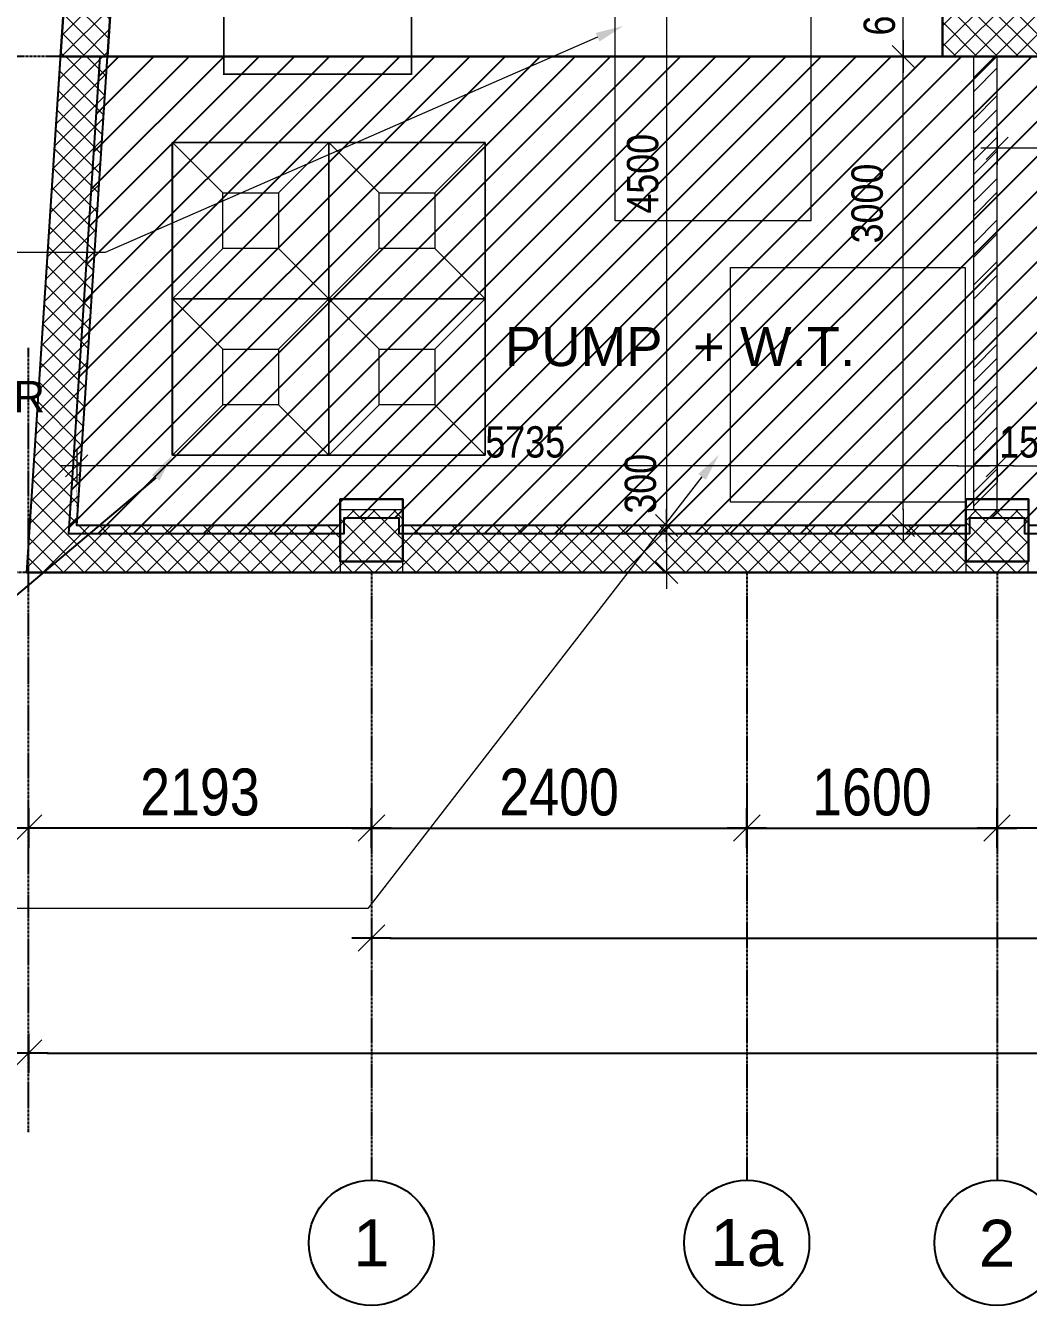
# Model space of a CAD drawing. Header units: inches. Extents: x 676944 to 1044153, y 326920 to 502369.
# Drawn here: x 698436 to 704848, y 361923 to 370108 of the extents above; entities that cross this region are included whole.
import ezdxf
from ezdxf.enums import TextEntityAlignment as Align

# ---------------------------------------------------------------- set-up
doc = ezdxf.new("R2010")
doc.units = ezdxf.units.IN
doc.header["$MEASUREMENT"] = 0
doc.linetypes.add('CENTER', pattern=[50.8, 31.75, -6.35, 6.35, -6.35])
doc.linetypes.add('DOT2', pattern=[3.175, 0, -3.175])
doc.layers.add('A-DIMENSION', color=7, linetype='Continuous', lineweight=9)
for name, color, linetype in [('Axis', 9, 'CENTER'), ('dim-axis', 15, 'Continuous'), ('P-PIPE-DRA', 40, 'Continuous'), ('S-BEAM', 2, 'Continuous'), ('S-COL-1', 7, 'Continuous'), ('S-HAT', 45, 'Continuous'), ('S-WALL', 1, 'Continuous')]:
    doc.layers.add(name, color=color, linetype=linetype)
doc.styles.add('ARIAL', font='ARIALN.TTF')
doc.styles.get("Standard").update_dxf_attribs({"font": 'arial.ttf'})
doc.styles.add('style1', font='arial.ttf')
doc.dimstyles.new('DIM-100', dxfattribs={"dimscale": 150, "dimtxt": 2, "dimasz": 1, "dimexe": 0.75, "dimexo": 1, "dimgap": 0.5, "dimtad": 1, "dimdec": 0, "dimzin": 11, "dimdsep": 46, "dimtxsty": 'ARIAL', "dimblk": 'R', "dimcen": 2.5, "dimdle": 1, "dimclrd": 256, "dimclre": 256, "dimclrt": 256, "dimazin": 0, "dimtfac": 1, "dimtdec": 0, "dimtix": 1, "dimtmove": 2, "dimatfit": 3, "dimldrblk": 'R', "dimtolj": 1, "dimtzin": 3, "dimlwd": -1, "dimlwe": 13, "dimarcsym": 0})
doc.dimstyles.get("Standard").update_dxf_attribs({"dimtxt": 0.18, "dimasz": 0.18, "dimexe": 0.18, "dimexo": 0.0625, "dimgap": 0.09, "dimtad": 0, "dimtih": 1, "dimtoh": 1, "dimdec": 4, "dimzin": 0, "dimdsep": 46, "dimtxsty": 'Standard', "dimcen": 0.09, "dimadec": 0, "dimazin": 0, "dimtfac": 1, "dimtdec": 4, "dimtofl": 0, "dimtmove": 0, "dimatfit": 3, "dimfxl": 1, "dimtolj": 1, "dimtzin": 0, "dimarcsym": 0})
pattern_1 = [(45, (500265.86, -209134.585), (-66.29126, 66.29126), []), (135, (500265.86, -209134.585), (-66.29126, -66.29126), [])]

# ---------------------------------------------------------------- blocks, each defined once
blk = doc.blocks.new('R')
at = {"color": 4, "lineweight": 13}
blk.add_line((-0.707, -0.707), (0.707, 0.707), dxfattribs=at)
for p, q in [((0, -1.05), (0, 1.05)), ((-1.05, 0), (1.05, 0))]:
    blk.add_line(p, q)
blk = doc.blocks.new('*D442')
at = {"layer": 'A-DIMENSION', "color": 254, "linetype": 'DOT2', "lineweight": 13, "transparency": 16777216}
for p, q in [((513234.4, 202652.8), (512984.4, 202652.8)), ((513079.6, 199652.4), (512984.4, 199652.4))]:
    blk.add_line(p, q, dxfattribs=at)
at = {"layer": 'A-DIMENSION', "color": 254, "transparency": 16777216}
blk.add_line((513059.4, 199752.4), (513059.4, 202552.8), dxfattribs=at)
at = {"layer": 'Defpoints', "color": 0, "transparency": 16777216}
for p in [(513059.4, 202652.8), (513334.4, 202652.8), (513179.6, 199652.4)]:
    blk.add_point(p, dxfattribs=at)
at = {"layer": 'A-DIMENSION', "color": 254, "transparency": 16777216, "xscale": 100, "yscale": 100, "zscale": 100}
for p, rotation in [((513059.4, 202652.8), 90), ((513059.4, 199652.4), 270)]:
    blk.add_blockref('R', p, dxfattribs=dict(at, rotation=rotation))
at = {"layer": 'A-DIMENSION', "color": 254, "transparency": 16777216, "insert": (512829.5, 201712.1), "char_height": 200, "attachment_point": 5, "rotation": 90, "style": 'ARIAL'}
blk.add_mtext('\\A1;3000', dxfattribs=at)
blk = doc.blocks.new('*D443')
at = {"layer": 'A-DIMENSION', "color": 254, "linetype": 'DOT2', "lineweight": 13, "transparency": 16777216}
for p, q in [((513234.4, 203302.4), (512984.4, 203302.4)), ((513234.4, 202652.8), (512984.4, 202652.8))]:
    blk.add_line(p, q, dxfattribs=at)
at = {"layer": 'A-DIMENSION', "color": 254, "transparency": 16777216}
blk.add_line((513059.4, 202752.8), (513059.4, 203202.4), dxfattribs=at)
at = {"layer": 'Defpoints', "color": 0, "transparency": 16777216}
for p in [(513059.4, 203302.4), (513334.4, 203302.4), (513334.4, 202652.8)]:
    blk.add_point(p, dxfattribs=at)
at = {"layer": 'A-DIMENSION', "color": 254, "transparency": 16777216, "xscale": 100, "yscale": 100, "zscale": 100}
for p, rotation in [((513059.4, 203302.4), 90), ((513059.4, 202652.8), 270)]:
    blk.add_blockref('R', p, dxfattribs=dict(at, rotation=rotation))
at = {"layer": 'A-DIMENSION', "color": 254, "transparency": 16777216, "insert": (512907.3, 202977.6), "char_height": 200, "attachment_point": 5, "rotation": 90, "style": 'ARIAL'}
blk.add_mtext('\\A1;650', dxfattribs=at)
blk = doc.blocks.new('*D478')
at = {"layer": 'A-DIMENSION', "color": 254, "transparency": 16777216}
for p, q in [((513409.5, 200034.1), (513309.5, 200034.1)), ((513659.5, 200034.1), (513509.5, 200034.1)), ((513759.5, 200034.1), (513859.5, 200034.1))]:
    blk.add_line(p, q, dxfattribs=at)
at = {"layer": 'A-DIMENSION', "color": 254, "linetype": 'DOT2', "lineweight": 13, "transparency": 16777216}
blk.add_line((513509.5, 200099.3), (513509.5, 200109.1), dxfattribs=at)
at = {"layer": 'Defpoints', "color": 0, "transparency": 16777216}
for p in [(513509.5, 200034.1), (513509.5, 199999.3), (513659.5, 200009.1)]:
    blk.add_point(p, dxfattribs=at)
at = {"layer": 'A-DIMENSION', "color": 254, "transparency": 16777216, "xscale": 100, "yscale": 100, "zscale": 100}
blk.add_blockref('R', (513509.5, 200034.1), dxfattribs=at)
at = {"layer": 'A-DIMENSION', "color": 254, "transparency": 16777216, "xscale": 100, "yscale": 100, "zscale": 100, "rotation": 180}
blk.add_blockref('R', (513659.5, 200034.1), dxfattribs=at)
at = {"layer": 'A-DIMENSION', "color": 254, "transparency": 16777216, "insert": (513863.7, 200186.2), "char_height": 200, "attachment_point": 5, "style": 'ARIAL'}
blk.add_mtext('\\A1;150', dxfattribs=at)
blk = doc.blocks.new('*D479')
at = {"layer": 'A-DIMENSION', "color": 254, "linetype": 'DOT2', "lineweight": 13, "transparency": 16777216}
for p, q in [((507774.4, 199752.4), (507774.4, 200109.1)), ((513509.5, 200095.1), (513509.5, 200109.1))]:
    blk.add_line(p, q, dxfattribs=at)
at = {"layer": 'A-DIMENSION', "color": 254, "transparency": 16777216}
blk.add_line((513409.5, 200034.1), (507874.4, 200034.1), dxfattribs=at)
at = {"layer": 'Defpoints', "color": 0, "transparency": 16777216}
for p in [(507774.4, 200034.1), (513509.5, 199995.1), (507774.4, 199652.4)]:
    blk.add_point(p, dxfattribs=at)
at = {"layer": 'A-DIMENSION', "color": 254, "transparency": 16777216, "xscale": 100, "yscale": 100, "zscale": 100, "rotation": 180}
blk.add_blockref('R', (507774.4, 200034.1), dxfattribs=at)
at = {"layer": 'A-DIMENSION', "color": 254, "transparency": 16777216, "xscale": 100, "yscale": 100, "zscale": 100}
blk.add_blockref('R', (513509.5, 200034.1), dxfattribs=at)
at = {"layer": 'A-DIMENSION', "color": 254, "transparency": 16777216, "insert": (510642, 200186.2), "char_height": 200, "attachment_point": 5, "style": 'ARIAL'}
blk.add_mtext('\\A1;5735', dxfattribs=at)
blk = doc.blocks.new('*D489')
at = {"layer": 'A-DIMENSION', "color": 254, "linetype": 'DOT2', "lineweight": 13, "transparency": 16777216}
for p, q in [((511462.7, 204152.4), (511471.3, 204152.4)), ((511508.2, 199652.4), (511471.3, 199652.4))]:
    blk.add_line(p, q, dxfattribs=at)
at = {"layer": 'A-DIMENSION', "color": 254, "transparency": 16777216}
blk.add_line((511546.3, 204052.4), (511546.3, 199752.4), dxfattribs=at)
at = {"layer": 'Defpoints', "color": 0, "transparency": 16777216}
for p in [(511562.7, 204152.4), (511546.3, 199652.4), (511608.2, 199652.4)]:
    blk.add_point(p, dxfattribs=at)
at = {"layer": 'A-DIMENSION', "color": 254, "transparency": 16777216, "xscale": 100, "yscale": 100, "zscale": 100}
for p, rotation in [((511546.3, 204152.4), 90), ((511546.3, 199652.4), 270)]:
    blk.add_blockref('R', p, dxfattribs=dict(at, rotation=rotation))
at = {"layer": 'A-DIMENSION', "color": 254, "transparency": 16777216, "insert": (511394.1, 201902.4), "char_height": 200, "attachment_point": 5, "rotation": 90, "style": 'ARIAL'}
blk.add_mtext('\\A1;4500', dxfattribs=at)
blk = doc.blocks.new('*D490')
at = {"layer": 'A-DIMENSION', "color": 254, "linetype": 'DOT2', "lineweight": 13, "transparency": 16777216}
for p, q in [((511508.2, 199652.4), (511471.3, 199652.4)), ((511575.6, 199352.4), (511471.3, 199352.4))]:
    blk.add_line(p, q, dxfattribs=at)
at = {"layer": 'A-DIMENSION', "color": 254, "transparency": 16777216}
blk.add_line((511546.3, 199552.4), (511546.3, 199452.4), dxfattribs=at)
at = {"layer": 'Defpoints', "color": 0, "transparency": 16777216}
for p in [(511608.2, 199652.4), (511546.3, 199352.4), (511675.6, 199352.4)]:
    blk.add_point(p, dxfattribs=at)
at = {"layer": 'A-DIMENSION', "color": 254, "transparency": 16777216, "xscale": 100, "yscale": 100, "zscale": 100}
for p, rotation in [((511546.3, 199652.4), 90), ((511546.3, 199352.4), 270)]:
    blk.add_blockref('R', p, dxfattribs=dict(at, rotation=rotation))
at = {"layer": 'A-DIMENSION', "color": 254, "transparency": 16777216, "insert": (511379.8, 199919.5), "char_height": 200, "attachment_point": 5, "rotation": 90, "style": 'ARIAL'}
blk.add_mtext('\\A1;300', dxfattribs=at)
blk = doc.blocks.new('*D491')
at = {"layer": 'A-DIMENSION', "color": 254, "linetype": 'DOT2', "lineweight": 13, "transparency": 16777216}
for p, q in [((513659.4, 202018.1), (513659.4, 202140.2)), ((521809.4, 202017.4), (521809.4, 202140.2))]:
    blk.add_line(p, q, dxfattribs=at)
at = {"layer": 'A-DIMENSION', "color": 254, "transparency": 16777216}
blk.add_line((521709.4, 202065.2), (513759.4, 202065.2), dxfattribs=at)
at = {"layer": 'Defpoints', "color": 0, "transparency": 16777216}
for p in [(513659.4, 202065.2), (513659.4, 201918.1), (521809.4, 201917.4)]:
    blk.add_point(p, dxfattribs=at)
at = {"layer": 'A-DIMENSION', "color": 254, "transparency": 16777216, "xscale": 100, "yscale": 100, "zscale": 100, "rotation": 180}
blk.add_blockref('R', (513659.4, 202065.2), dxfattribs=at)
at = {"layer": 'A-DIMENSION', "color": 254, "transparency": 16777216, "xscale": 100, "yscale": 100, "zscale": 100}
blk.add_blockref('R', (521809.4, 202065.2), dxfattribs=at)
at = {"layer": 'A-DIMENSION', "color": 254, "transparency": 16777216, "insert": (516710.5, 202317.3), "char_height": 200, "attachment_point": 5, "style": 'ARIAL'}
blk.add_mtext('\\A1;8150', dxfattribs=at)
blk = doc.blocks.new('*D500')
at = {"layer": 'A-DIMENSION', "color": 254, "transparency": 16777216}
blk.add_line((513759.5, 200034.1), (515459.5, 200034.1), dxfattribs=at)
at = {"layer": 'A-DIMENSION', "color": 254, "linetype": 'DOT2', "lineweight": 13, "transparency": 16777216}
blk.add_line((515559.5, 199968.1), (515559.5, 200109.1), dxfattribs=at)
at = {"layer": 'Defpoints', "color": 0, "transparency": 16777216}
for p in [(515559.5, 200034.1), (513659.5, 200009.1), (515559.5, 199868.1)]:
    blk.add_point(p, dxfattribs=at)
at = {"layer": 'A-DIMENSION', "color": 254, "transparency": 16777216, "xscale": 100, "yscale": 100, "zscale": 100, "rotation": 180}
blk.add_blockref('R', (513659.5, 200034.1), dxfattribs=at)
at = {"layer": 'A-DIMENSION', "color": 254, "transparency": 16777216, "xscale": 100, "yscale": 100, "zscale": 100}
blk.add_blockref('R', (515559.5, 200034.1), dxfattribs=at)
at = {"layer": 'A-DIMENSION', "color": 254, "transparency": 16777216, "insert": (514901.1, 199868.8), "char_height": 200, "attachment_point": 5, "style": 'ARIAL'}
blk.add_mtext('\\A1;1900', dxfattribs=at)
blk = doc.blocks.new('*D336')
at = {"layer": 'Defpoints', "color": 0, "transparency": 16777216}
for p in [(206138.7, 413646.3), (207738.7, 413646.3), (207738.7, 413303.4)]:
    blk.add_point(p, dxfattribs=at)
at = {"layer": 'dim-axis', "linetype": 'DOT2', "lineweight": 13, "transparency": 16777216}
for p, q in [((206138.7, 413496.3), (206138.7, 413190.9)), ((207738.7, 413496.3), (207738.7, 413190.9))]:
    blk.add_line(p, q, dxfattribs=at)
at = {"layer": 'dim-axis', "transparency": 16777216}
blk.add_line((206258.7, 413303.4), (207618.7, 413303.4), dxfattribs=at)
at = {"layer": 'dim-axis', "transparency": 16777216, "xscale": 120, "yscale": 120, "zscale": 120, "rotation": 180}
blk.add_blockref('R', (206138.7, 413303.4), dxfattribs=at)
at = {"layer": 'dim-axis', "transparency": 16777216, "xscale": 120, "yscale": 120, "zscale": 120}
blk.add_blockref('R', (207738.7, 413303.4), dxfattribs=at)
at = {"layer": 'dim-axis', "transparency": 16777216, "insert": (206938.7, 413531.6), "char_height": 300, "attachment_point": 5, "style": 'ARIAL'}
blk.add_mtext('\\A1;1600', dxfattribs=at)
blk = doc.blocks.new('*D359')
at = {"layer": 'Defpoints', "color": 0, "transparency": 16777216}
for p in [(251664.1, 412599.9), (203738.7, 412524.1), (251664.1, 412524.1)]:
    blk.add_point(p, dxfattribs=at)
at = {"layer": 'dim-axis', "linetype": 'DOT2', "lineweight": 13, "transparency": 16777216}
for p, q in [((203738.7, 412674.1), (203738.7, 412712.4)), ((251664.1, 412674.1), (251664.1, 412712.4))]:
    blk.add_line(p, q, dxfattribs=at)
at = {"layer": 'dim-axis', "transparency": 16777216}
blk.add_line((203858.7, 412599.9), (251544.1, 412599.9), dxfattribs=at)
at = {"layer": 'dim-axis', "transparency": 16777216, "xscale": 120, "yscale": 120, "zscale": 120, "rotation": 180}
blk.add_blockref('R', (203738.7, 412599.9), dxfattribs=at)
at = {"layer": 'dim-axis', "transparency": 16777216, "xscale": 120, "yscale": 120, "zscale": 120}
blk.add_blockref('R', (251664.1, 412599.9), dxfattribs=at)
at = {"layer": 'dim-axis', "transparency": 16777216, "insert": (227701.4, 412828), "char_height": 300, "attachment_point": 5, "style": 'ARIAL'}
blk.add_mtext('\\A1;47925', dxfattribs=at)
blk = doc.blocks.new('*D360')
at = {"layer": 'Defpoints', "color": 0, "transparency": 16777216}
for p in [(251664.1, 411863.5), (201546, 411787.8), (251664.1, 411787.8)]:
    blk.add_point(p, dxfattribs=at)
at = {"layer": 'dim-axis', "linetype": 'DOT2', "lineweight": 13, "transparency": 16777216}
for p, q in [((201546, 411937.8), (201546, 411976)), ((251664.1, 411937.8), (251664.1, 411976))]:
    blk.add_line(p, q, dxfattribs=at)
at = {"layer": 'dim-axis', "transparency": 16777216}
blk.add_line((201666, 411863.5), (251544.1, 411863.5), dxfattribs=at)
at = {"layer": 'dim-axis', "transparency": 16777216, "xscale": 120, "yscale": 120, "zscale": 120, "rotation": 180}
blk.add_blockref('R', (201546, 411863.5), dxfattribs=at)
at = {"layer": 'dim-axis', "transparency": 16777216, "xscale": 120, "yscale": 120, "zscale": 120}
blk.add_blockref('R', (251664.1, 411863.5), dxfattribs=at)
at = {"layer": 'dim-axis', "transparency": 16777216, "insert": (226605.1, 412091.7), "char_height": 300, "attachment_point": 5, "style": 'ARIAL'}
blk.add_mtext('\\A1;50118', dxfattribs=at)
blk = doc.blocks.new('*D154')
at = {"layer": 'Defpoints', "color": 0, "transparency": 16777216}
for p in [(202455, 450063.8), (204286.5, 449920.3), (201546, 414937.4)]:
    blk.add_point(p, dxfattribs=at)
at = {"layer": 'dim-axis', "linetype": 'DOT2', "lineweight": 13, "transparency": 16777216}
for p, q in [((204136.9, 449932), (202342.8, 450072.6)), ((201396.5, 414949.1), (199602.3, 415089.7))]:
    blk.add_line(p, q, dxfattribs=at)
at = {"layer": 'dim-axis', "transparency": 16777216}
blk.add_line((199723.8, 415200.5), (202445.6, 449944.1), dxfattribs=at)
at = {"layer": 'dim-axis', "transparency": 16777216, "xscale": 120, "yscale": 120, "zscale": 120}
for p, rotation in [((202455, 450063.8), 85.52071850426819), ((199714.5, 415080.9), 265.5207185042681)]:
    blk.add_blockref('R', p, dxfattribs=dict(at, rotation=rotation))
at = {"layer": 'dim-axis', "transparency": 16777216, "insert": (200857.2, 432590.2), "char_height": 300, "attachment_point": 5, "rotation": 85.52072, "style": 'ARIAL'}
blk.add_mtext('\\A1;35090', dxfattribs=at)
blk = doc.blocks.new('*D155')
at = {"layer": 'Defpoints', "color": 0, "transparency": 16777216}
for p in [(203738.7, 414251.6), (201546, 413866.6), (201546, 413303.4)]:
    blk.add_point(p, dxfattribs=at)
at = {"layer": 'dim-axis', "linetype": 'DOT2', "lineweight": 13, "transparency": 16777216}
for p, q in [((203738.7, 414101.6), (203738.7, 413190.9)), ((201546, 413716.6), (201546, 413190.9))]:
    blk.add_line(p, q, dxfattribs=at)
at = {"layer": 'dim-axis', "transparency": 16777216}
blk.add_line((203618.7, 413303.4), (201666, 413303.4), dxfattribs=at)
at = {"layer": 'dim-axis', "transparency": 16777216, "xscale": 120, "yscale": 120, "zscale": 120, "rotation": 180}
blk.add_blockref('R', (201546, 413303.4), dxfattribs=at)
at = {"layer": 'dim-axis', "transparency": 16777216, "xscale": 120, "yscale": 120, "zscale": 120}
blk.add_blockref('R', (203738.7, 413303.4), dxfattribs=at)
at = {"layer": 'dim-axis', "transparency": 16777216, "insert": (202642.4, 413531.6), "char_height": 300, "attachment_point": 5, "style": 'ARIAL'}
blk.add_mtext('\\A1;2193', dxfattribs=at)
blk = doc.blocks.new('*D367')
at = {"layer": 'Defpoints', "color": 0, "transparency": 16777216}
for p in [(207738.7, 414251.6), (211738.7, 414251.6), (207738.7, 413303.4)]:
    blk.add_point(p, dxfattribs=at)
at = {"layer": 'dim-axis', "linetype": 'DOT2', "lineweight": 13, "transparency": 16777216}
for p, q in [((207738.7, 414101.6), (207738.7, 413190.9)), ((211738.7, 414101.6), (211738.7, 413190.9))]:
    blk.add_line(p, q, dxfattribs=at)
at = {"layer": 'dim-axis', "transparency": 16777216}
blk.add_line((211618.7, 413303.4), (207858.7, 413303.4), dxfattribs=at)
at = {"layer": 'dim-axis', "transparency": 16777216, "xscale": 120, "yscale": 120, "zscale": 120, "rotation": 180}
blk.add_blockref('R', (207738.7, 413303.4), dxfattribs=at)
at = {"layer": 'dim-axis', "transparency": 16777216, "xscale": 120, "yscale": 120, "zscale": 120}
blk.add_blockref('R', (211738.7, 413303.4), dxfattribs=at)
at = {"layer": 'dim-axis', "transparency": 16777216, "insert": (209738.7, 413531.6), "char_height": 300, "attachment_point": 5, "style": 'ARIAL'}
blk.add_mtext('\\A1;4000', dxfattribs=at)
blk = doc.blocks.new('*D368')
at = {"layer": 'Defpoints', "color": 0, "transparency": 16777216}
for p in [(203738.7, 414251.6), (206138.7, 414251.6), (206138.7, 413303.4)]:
    blk.add_point(p, dxfattribs=at)
at = {"layer": 'dim-axis', "linetype": 'DOT2', "lineweight": 13, "transparency": 16777216}
for p, q in [((203738.7, 414101.6), (203738.7, 413190.9)), ((206138.7, 414101.6), (206138.7, 413190.9))]:
    blk.add_line(p, q, dxfattribs=at)
at = {"layer": 'dim-axis', "transparency": 16777216}
blk.add_line((203858.7, 413303.4), (206018.7, 413303.4), dxfattribs=at)
at = {"layer": 'dim-axis', "transparency": 16777216, "xscale": 120, "yscale": 120, "zscale": 120, "rotation": 180}
blk.add_blockref('R', (203738.7, 413303.4), dxfattribs=at)
at = {"layer": 'dim-axis', "transparency": 16777216, "xscale": 120, "yscale": 120, "zscale": 120}
blk.add_blockref('R', (206138.7, 413303.4), dxfattribs=at)
at = {"layer": 'dim-axis', "transparency": 16777216, "insert": (204938.7, 413531.6), "char_height": 300, "attachment_point": 5, "style": 'ARIAL'}
blk.add_mtext('\\A1;2400', dxfattribs=at)
blk = doc.blocks.new('CEILING PLAN')
at = {"layer": 'S-HAT'}
h = blk.add_hatch(dxfattribs=at)
h.set_pattern_fill('ANSI31', color=254, scale=50, style=0)
h.set_pattern_definition([(45, (393264, 521461.99), (-112.2532, 112.2532), [])])
h.paths.add_polyline_path([(387566, 455223.1), (387515.8, 455223.1), (387315.6, 455223.1), (387265.4, 455223.1), (387245.7, 454923.1), (387065.5, 452173.1), (388828.2, 452173.1), (388828.2, 452273.1), (389178.2, 452273.1), (389178.2, 452173.1), (392828.2, 452173.1), (392828.2, 452273.1), (393178.2, 452273.1), (393178.2, 452173.1), (396828.2, 452173.1), (396828.2, 452273.1), (397178.2, 452273.1), (397178.2, 452173.1), (400828.2, 452173.1), (400828.2, 452273.1), (401178.2, 452273.1), (401178.2, 452173.1), (404828.2, 452173.1), (404828.2, 452273.1), (405178.2, 452273.1), (405178.2, 452173.1), (408828.2, 452173.1), (408828.2, 452273.1), (409178.2, 452273.1), (409178.2, 452173.1), (412828.2, 452173.1), (412828.2, 452273.1), (413178.2, 452273.1), (413178.2, 452173.1), (416828.2, 452173.1), (416828.2, 452273.1), (417178.2, 452273.1), (417178.2, 452173.1), (420828.2, 452173.1), (420828.2, 452273.1), (421178.2, 452273.1), (421178.2, 452173.1), (424828.2, 452173.1), (424828.2, 452273.1), (425178.2, 452273.1), (425178.2, 452173.1), (428828.2, 452173.1), (428828.2, 452273.1), (429178.2, 452273.1), (429178.2, 452173.1), (432828.2, 452173.1), (432828.2, 452273.1), (433178.2, 452273.1), (433178.2, 455223.1)])
at = {"layer": 'S-BEAM', "color": 254}
blk.add_line((387315.5, 455223.1), (436839, 455223.1), dxfattribs=at)
at = {"layer": 'S-COL-1', "color": 254, "lineweight": 30}
for points in [[(387014.8, 455223.1), (387315.5, 455223.1), (387360, 455902), (387060.6, 455921.6)], [(392653.2, 455923.1), (392653.2, 455223.1), (393353.2, 455223.1), (393353.2, 455923.1)], [(388803.2, 451993.1), (389203.2, 451993.1), (389203.2, 452393.1), (388803.2, 452393.1)], [(392803.2, 451993.1), (393203.2, 451993.1), (393203.2, 452393.1), (392803.2, 452393.1)]]:
    blk.add_lwpolyline(points, close=True, dxfattribs=at)
at = {"layer": 'S-HAT', "color": 254}
blk.add_lwpolyline([(432728.2, 455223.1), (387566, 455223.1), (387566, 455223.1), (387265.4, 455223.1), (387065.5, 452173.1), (388828.2, 452173.1), (388828.2, 452273.1), (389178.2, 452273.1), (389178.2, 452173.1), (392828.2, 452173.1), (392828.2, 452273.1), (393178.2, 452273.1), (393178.2, 452173.1), (396828.2, 452173.1), (396828.2, 452273.1), (397178.2, 452273.1), (397178.2, 452173.1), (400828.2, 452173.1)], dxfattribs=at)
at = {"layer": 'S-WALL', "color": 254}
blk.add_lwpolyline([(436928, 451923.1), (386798.6, 451923.1), (389093.7, 486948.7), (438720.3, 479865.7)], close=True, dxfattribs=at)
for points in [[(388803.2, 452223.1), (387118.9, 452223.1), (387315.5, 455223.1)], [(392803.2, 452223.1), (389203.2, 452223.1)], [(396803.2, 452223.1), (393203.2, 452223.1)]]:
    blk.add_lwpolyline(points, dxfattribs=at)
blk = doc.blocks.new('SDFGBS')
at = {"layer": 'A-DIMENSION'}
h = blk.add_hatch(dxfattribs=at)
h.set_pattern_fill('ANSI37', color=254, scale=750)
h.set_pattern_definition(pattern_1)
h.paths.add_polyline_path([(507671, 202652.4), (507971.6, 202652.4), (508016.1, 203331.3), (507716.7, 203350.9)])
h = blk.add_hatch(dxfattribs=at)
h.set_pattern_fill('ANSI37', color=254, scale=750)
h.set_pattern_definition(pattern_1)
h.paths.add_polyline_path([(513309.4, 203302.4), (513309.4, 202652.4), (514009.4, 202652.4), (514009.4, 203302.4)])
h = blk.add_hatch(dxfattribs=at)
h.set_pattern_fill('ANSI32', color=254, scale=500)
h.set_pattern_definition([(45, (500265.86, -209134.59), (-132.58252, 132.58252), []), (45, (500354.24, -209134.59), (-132.58252, 132.58252), [])])
h.paths.add_polyline_path([(513659.5, 202652.4), (513509.5, 202652.4), (513509.5, 199702.4), (513659.5, 199702.4)])
h = blk.add_hatch(dxfattribs=at)
h.set_pattern_fill('ANSI37', color=254, scale=750)
h.set_pattern_definition(pattern_1)
h.paths.add_polyline_path([(509459.4, 199352.4), (509859.4, 199352.4), (509859.4, 199752.4), (509459.4, 199752.4)])
h = blk.add_hatch(dxfattribs=at)
h.set_pattern_fill('ANSI37', color=254, scale=750)
h.set_pattern_definition([(45, (500265.23, -209134.585), (-66.29126, 66.29126), []), (135, (500265.23, -209134.585), (-66.29126, -66.29126), [])])
h.paths.add_polyline_path([(513458.7, 199352.4), (513858.7, 199352.4), (513858.7, 199752.4), (513458.7, 199752.4)])
at = {"layer": 'A-DIMENSION', "color": 254}
for p, q in [((507982.4, 202826), (507983, 202826.7)), ((507679.2, 202788.1), (507679.9, 202788.7)), ((507681.2, 202808.6), (507680.6, 202809.2)), ((507979.7, 202775.3), (507979.1, 202775.9)), ((507651.3, 202362.4), (507941.3, 202652.4)), ((507660.6, 202504.3), (507808.8, 202652.4)), ((507669.9, 202646.2), (507676.2, 202652.4)), ((507673.1, 202684.1), (507672.5, 202684.7)), ((507954.6, 202402.6), (507704.8, 202652.4)), ((507962.8, 202527), (507837.4, 202652.4)), ((507970.9, 202651.4), (507969.9, 202652.4)), ((507973.1, 202684.2), (507973.7, 202684.8)), ((513509.5, 199752.4), (513509.5, 202652.4)), ((513659.5, 199752.4), (513659.5, 202652.4)), ((507642, 202220.5), (507963.8, 202542.3)), ((507946.5, 202278.2), (507664.3, 202560.3)), ((507938.3, 202153.7), (507656.2, 202435.9)), ((507632.8, 202078.7), (507954.5, 202400.4)), ((507623.5, 201936.8), (507945.2, 202258.5)), ((507930.2, 202029.3), (507648, 202311.5)), ((507922, 201904.9), (507639.9, 202187)), ((507614.2, 201794.9), (507935.9, 202116.6)), ((508386.1, 202102.9), (508708.4, 201780.6)), ((509386.1, 202102.9), (509063.7, 201780.6)), ((509386.1, 202102.9), (509708.4, 201780.6)), ((510386.1, 202102.9), (510063.7, 201780.6)), ((507913.9, 201780.4), (507631.7, 202062.6)), ((507604.9, 201653), (507926.6, 201974.8)), ((507905.7, 201656), (507623.5, 201938.2)), ((507595.6, 201511.2), (507917.3, 201832.9)), ((507897.5, 201531.6), (507615.4, 201813.7)), ((507586.3, 201369.3), (507908, 201691)), ((507889.4, 201407.2), (507607.2, 201689.3)), ((507577, 201227.4), (507898.7, 201549.1)), ((507881.2, 201282.7), (507599.1, 201564.9)), ((507873.1, 201158.3), (507590.9, 201440.4)), ((508708.4, 201425.3), (508386.1, 201102.9)), ((509063.7, 201425.3), (509386.1, 201102.9)), ((509708.4, 201425.3), (509386.1, 201102.9)), ((510063.7, 201425.3), (510386.1, 201102.9)), ((507567.7, 201085.5), (507889.4, 201407.2)), ((507558.4, 200943.6), (507880.1, 201265.4)), ((507864.9, 201033.9), (507582.8, 201316)), ((507856.8, 200909.4), (507574.6, 201191.6)), ((507549.1, 200801.8), (507870.8, 201123.5)), ((508386.1, 201102.9), (508708.4, 200780.6)), ((509386.1, 201102.9), (509063.7, 200780.6)), ((509386.1, 201102.9), (509708.4, 200780.6)), ((510386.1, 201102.9), (510063.7, 200780.6)), ((507848.6, 200785), (507566.5, 201067.2)), ((507539.8, 200659.9), (507861.5, 200981.6)), ((507840.5, 200660.6), (507558.3, 200942.7)), ((507530.5, 200518), (507852.2, 200839.7)), ((507832.3, 200536.1), (507550.2, 200818.3)), ((507521.2, 200376.1), (507842.9, 200697.8)), ((507824.2, 200411.7), (507542, 200693.9)), ((507511.9, 200234.2), (507833.6, 200556)), ((507816, 200287.3), (507533.9, 200569.4)), ((507807.9, 200162.9), (507525.7, 200445)), ((507502.6, 200092.4), (507824.3, 200414.1)), ((508708.4, 200425.3), (508386.1, 200102.9)), ((509063.7, 200425.3), (509386.1, 200102.9)), ((509708.4, 200425.3), (509386.1, 200102.9)), ((510063.7, 200425.3), (510386.1, 200102.9)), ((507799.7, 200038.4), (507517.6, 200320.6)), ((507493.3, 199950.5), (507815, 200272.2)), ((507791.6, 199914), (507509.4, 200196.2)), ((507484, 199808.6), (507805.7, 200130.3)), ((507783.4, 199789.6), (507501.2, 200071.7)), ((507474.7, 199666.7), (507796.4, 199988.4)), ((507775.2, 199665.1), (507493.1, 199947.3)), ((507465.4, 199524.8), (507787.1, 199846.6)), ((507955.4, 199352.4), (507484.9, 199822.9)), ((507456.1, 199383), (507777.8, 199704.7)), ((507822.8, 199352.4), (507476.8, 199698.4)), ((507558.2, 199352.4), (507858.2, 199652.4)), ((507690.7, 199352.4), (507990.7, 199652.4)), ((508088, 199352.4), (507788, 199652.4)), ((507823.3, 199352.4), (508123.3, 199652.4)), ((508220.5, 199352.4), (507920.5, 199652.4)), ((507955.9, 199352.4), (508255.9, 199652.4)), ((508353.1, 199352.4), (508053.1, 199652.4)), ((508088.5, 199352.4), (508388.5, 199652.4)), ((508485.7, 199352.4), (508185.7, 199652.4)), ((508221.1, 199352.4), (508521.1, 199652.4)), ((508618.3, 199352.4), (508318.3, 199652.4)), ((508353.7, 199352.4), (508653.7, 199652.4)), ((508750.9, 199352.4), (508450.9, 199652.4)), ((508486.2, 199352.4), (508786.2, 199652.4)), ((508883.5, 199352.4), (508583.5, 199652.4)), ((508618.8, 199352.4), (508918.8, 199652.4)), ((509016, 199352.4), (508716, 199652.4)), ((508751.4, 199352.4), (509051.4, 199652.4)), ((509148.6, 199352.4), (508848.6, 199652.4)), ((508884, 199352.4), (509184, 199652.4)), ((509281.2, 199352.4), (508981.2, 199652.4)), ((509016.6, 199352.4), (509316.6, 199652.4)), ((509413.8, 199352.4), (509113.8, 199652.4)), ((509149.2, 199352.4), (509449.2, 199652.4)), ((509459.4, 199439.4), (509246.4, 199652.4)), ((509459.4, 199572), (509378.9, 199652.4)), ((509859.4, 199532.3), (509979.5, 199652.4)), ((509859.4, 199399.7), (510112.1, 199652.4)), ((510209.3, 199352.4), (509909.3, 199652.4)), ((509944.6, 199352.4), (510244.6, 199652.4)), ((510341.9, 199352.4), (510041.9, 199652.4)), ((510077.2, 199352.4), (510377.2, 199652.4)), ((510474.4, 199352.4), (510174.4, 199652.4)), ((510209.8, 199352.4), (510509.8, 199652.4)), ((510607, 199352.4), (510307, 199652.4)), ((510342.4, 199352.4), (510642.4, 199652.4)), ((510739.6, 199352.4), (510439.6, 199652.4)), ((510475, 199352.4), (510775, 199652.4)), ((510872.2, 199352.4), (510572.2, 199652.4)), ((510607.6, 199352.4), (510907.6, 199652.4)), ((511004.8, 199352.4), (510704.8, 199652.4)), ((510740.1, 199352.4), (511040.1, 199652.4)), ((511137.4, 199352.4), (510837.4, 199652.4)), ((510872.7, 199352.4), (511172.7, 199652.4)), ((511269.9, 199352.4), (510969.9, 199652.4)), ((511005.3, 199352.4), (511305.3, 199652.4)), ((511402.5, 199352.4), (511102.5, 199652.4)), ((511137.9, 199352.4), (511437.9, 199652.4)), ((511535.1, 199352.4), (511235.1, 199652.4)), ((511270.5, 199352.4), (511570.5, 199652.4)), ((511667.7, 199352.4), (511367.7, 199652.4)), ((511403.1, 199352.4), (511703.1, 199652.4)), ((511800.3, 199352.4), (511500.3, 199652.4)), ((511535.6, 199352.4), (511835.6, 199652.4)), ((511932.8, 199352.4), (511632.8, 199652.4)), ((511668.2, 199352.4), (511968.2, 199652.4)), ((512065.4, 199352.4), (511765.4, 199652.4)), ((511800.8, 199352.4), (512100.8, 199652.4)), ((512198, 199352.4), (511898, 199652.4)), ((511933.4, 199352.4), (512233.4, 199652.4)), ((512330.6, 199352.4), (512030.6, 199652.4)), ((512066, 199352.4), (512366, 199652.4)), ((512463.2, 199352.4), (512163.2, 199652.4)), ((512198.6, 199352.4), (512498.6, 199652.4)), ((512595.8, 199352.4), (512295.8, 199652.4)), ((512331.1, 199352.4), (512631.1, 199652.4)), ((512728.3, 199352.4), (512428.3, 199652.4)), ((512463.7, 199352.4), (512763.7, 199652.4)), ((512860.9, 199352.4), (512560.9, 199652.4)), ((512596.3, 199352.4), (512896.3, 199652.4)), ((512993.5, 199352.4), (512693.5, 199652.4)), ((512728.9, 199352.4), (513028.9, 199652.4)), ((513126.1, 199352.4), (512826.1, 199652.4)), ((512861.5, 199352.4), (513161.5, 199652.4)), ((513258.7, 199352.4), (512958.7, 199652.4)), ((512994, 199352.4), (513294, 199652.4)), ((513391.3, 199352.4), (513091.3, 199652.4)), ((513126.6, 199352.4), (513426.6, 199652.4)), ((513459.4, 199416.9), (513223.8, 199652.4)), ((513459.4, 199549.5), (513356.4, 199652.4)), ((507690.2, 199352.4), (507468.6, 199574)), ((510076.7, 199352.4), (509859.4, 199569.8)), ((513259.2, 199352.4), (513459.4, 199552.6)), ((509281.7, 199352.4), (509459.4, 199530.1)), ((507557.6, 199352.4), (507460.5, 199449.6)), ((509414.3, 199352.4), (509459.4, 199397.5)), ((509944.1, 199352.4), (509859.4, 199437.2)), ((513391.8, 199352.4), (513459.4, 199420))]:
    blk.add_line(p, q, dxfattribs=at)
at = {"layer": 'A-DIMENSION', "color": 254, "const_width": 10}
blk.add_lwpolyline([(508715.1, 202539), (509915.1, 202539), (509915.1, 203839), (508715.1, 203839)], close=True, dxfattribs=at)
at = {"layer": 'A-DIMENSION', "color": 254}
for points in [[(511218.1, 203752.4), (512468.1, 203752.4), (512468.1, 201602.4), (511218.1, 201602.4)], [(507671, 202652.4), (507971.6, 202652.4), (508016.1, 203331.3), (507716.7, 203350.9)], [(513309.4, 203302.4), (513309.4, 202652.4), (514009.4, 202652.4), (514009.4, 203302.4)], [(508385.4, 202102.9), (510385.4, 202102.9), (510385.4, 200102.9), (508385.4, 200102.9)], [(508385.4, 202102.9), (510385.4, 202102.9), (510385.4, 200102.9), (508385.4, 200102.9)], [(508386.1, 201102.9), (509386.1, 201102.9), (509386.1, 202102.9), (508386.1, 202102.9)], [(509386.1, 201102.9), (510386.1, 201102.9), (510386.1, 202102.9), (509386.1, 202102.9)], [(509063.7, 201780.6), (509063.7, 201425.3), (508708.4, 201425.3), (508708.4, 201780.6)], [(510063.7, 201780.6), (510063.7, 201425.3), (509708.4, 201425.3), (509708.4, 201780.6)], [(511954.9, 201302.4), (513454.9, 201302.4), (513454.9, 199802.4), (511954.9, 199802.4)], [(508386.1, 200102.9), (509386.1, 200102.9), (509386.1, 201102.9), (508386.1, 201102.9)], [(509386.1, 200102.9), (510386.1, 200102.9), (510386.1, 201102.9), (509386.1, 201102.9)], [(509063.7, 200780.6), (509063.7, 200425.3), (508708.4, 200425.3), (508708.4, 200780.6)], [(510063.7, 200780.6), (510063.7, 200425.3), (509708.4, 200425.3), (509708.4, 200780.6)], [(509459.4, 199352.4), (509859.4, 199352.4), (509859.4, 199752.4), (509459.4, 199752.4)], [(513458.7, 199352.4), (513858.7, 199352.4), (513858.7, 199752.4), (513458.7, 199752.4)]]:
    blk.add_lwpolyline(points, close=True, dxfattribs=at)
for points in [[(511104.7, 202775.3), (507955.7, 201399.5), (507043.6, 201399.5)], [(507971, 202652.4), (507774.4, 199652.4), (509459.4, 199652.4)], [(511772.3, 199963.7), (509636.1, 197203.6), (503658.8, 197203.6)], [(509859.4, 199652.4), (513459.4, 199652.4)]]:
    blk.add_lwpolyline(points, dxfattribs=at)
for points in [[(511092.7, 202802.8), (511269.7, 202847.4), (511116.7, 202747.9)], [(508255.5, 199975.5), (508386.1, 200102.9), (508303.9, 199940)], [(511748.5, 199982.1), (511882.4, 200106.1), (511796, 199945.4)]]:
    blk.add_solid(points, dxfattribs=at)
at = {"layer": 'P-PIPE-DRA', "color": 254, "ltscale": 0.1}
blk.add_lwpolyline([(508279.7, 199957.7), (506430.6, 198401.5), (502677, 198401.5)], dxfattribs=at)
at = {"layer": 'S-WALL', "color": 254}
blk.add_lwpolyline([(509749.2, 234378), (509749.2, 234378), (507454.1, 199352.4), (557584.1, 199352.4), (559375.7, 227295.1), (545410.2, 229288.3)], dxfattribs=at)
at = {"layer": 'A-DIMENSION', "color": 254, "style": 'style1'}
blk.add_text('(CONCRETE PIT BY CONTRACTOR', height=200, dxfattribs=at).set_placement((502900.4, 200377.5))
at = {"layer": 'A-DIMENSION', "color": 254, "insert": (510511.5, 200922.1), "char_height": 250, "width": 4139.905, "attachment_point": 1, "style": 'style1'}
blk.add_mtext('PUMP  + W.T.', dxfattribs=at)
at = {"layer": 'A-DIMENSION', "color": 254}
for base, p1, p2, picture, middle in [((511546.3, 199652.4), (511562.7, 204152.4), (511608.2, 199652.4), '*D489', (511394.1, 201902.4)), ((513059.4, 203302.4), (513334.4, 202652.8), (513334.4, 203302.4), '*D443', (512907.3, 202977.6))]:
    dim = blk.add_linear_dim(base=base, p1=p1, p2=p2, angle=90, dimstyle='Standard', override={"dimscale": 100, "dimtxt": 2, "dimasz": 1, "dimexe": 0.75, "dimexo": 1, "dimgap": 0.5, "dimtad": 1, "dimtih": 0, "dimtoh": 0, "dimdec": 0, "dimzin": 3, "dimtxsty": 'ARIAL', "dimblk": 'R', "dimcen": 2.5, "dimdle": 1, "dimclrd": 254, "dimclre": 254, "dimclrt": 254, "dimadec": 2, "dimtdec": 0, "dimtix": 1, "dimtofl": 1, "dimtmove": 2, "dimldrblk": 'R', "dimfxl": 2.5, "dimtzin": 3, "dimlwd": 65535, "dimlwe": 13}, dxfattribs=at)
    dim.commit()
    dim.dimension.update_dxf_attribs({"geometry": picture, "text_midpoint": middle})
for base, p1, p2, picture, middle in [((513059.4, 202652.8), (513179.6, 199652.4), (513334.4, 202652.8), '*D442', (512829.5, 201712.1)), ((511546.3, 199352.4), (511608.2, 199652.4), (511675.6, 199352.4), '*D490', (511379.8, 199919.5))]:
    dim = blk.add_linear_dim(base=base, p1=p1, p2=p2, angle=90, dimstyle='Standard', override={"dimscale": 100, "dimtxt": 2, "dimasz": 1, "dimexe": 0.75, "dimexo": 1, "dimgap": 0.5, "dimtad": 1, "dimtih": 0, "dimtoh": 0, "dimdec": 0, "dimzin": 3, "dimtxsty": 'ARIAL', "dimblk": 'R', "dimcen": 2.5, "dimdle": 1, "dimclrd": 254, "dimclre": 254, "dimclrt": 254, "dimadec": 2, "dimtdec": 0, "dimtix": 1, "dimtofl": 1, "dimtmove": 2, "dimldrblk": 'R', "dimfxl": 2.5, "dimtzin": 3, "dimlwd": 65535, "dimlwe": 13}, dxfattribs=at)
    dim.commit()
    dim.dimension.update_dxf_attribs({"geometry": picture, "text_midpoint": middle, "dimtype": 160})
for base, p1, p2, picture, middle in [((513659.4, 202065.2), (521809.4, 201917.4), (513659.4, 201918.1), '*D491', (516710.5, 202317.3)), ((513509.5, 200034.1), (513659.5, 200009.1), (513509.5, 199999.3), '*D478', (513863.7, 200186.2)), ((515559.5, 200034.1), (513659.5, 200009.1), (515559.5, 199868.1), '*D500', (514901.1, 199868.8))]:
    dim = blk.add_linear_dim(base=base, p1=p1, p2=p2, dimstyle='Standard', override={"dimscale": 100, "dimtxt": 2, "dimasz": 1, "dimexe": 0.75, "dimexo": 1, "dimgap": 0.5, "dimtad": 1, "dimtih": 0, "dimtoh": 0, "dimdec": 0, "dimzin": 3, "dimtxsty": 'ARIAL', "dimblk": 'R', "dimcen": 2.5, "dimdle": 1, "dimclrd": 254, "dimclre": 254, "dimclrt": 254, "dimadec": 2, "dimtdec": 0, "dimtix": 1, "dimtofl": 1, "dimtmove": 2, "dimldrblk": 'R', "dimfxl": 2.5, "dimtzin": 3, "dimlwd": 65535, "dimlwe": 13}, dxfattribs=at)
    dim.commit()
    dim.dimension.update_dxf_attribs({"geometry": picture, "text_midpoint": middle, "dimtype": 160})
dim = blk.add_linear_dim(base=(507774.4, 200034.1), p1=(513509.5, 199995.1), p2=(507774.4, 199652.4), dimstyle='Standard', override={"dimscale": 100, "dimtxt": 2, "dimasz": 1, "dimexe": 0.75, "dimexo": 1, "dimgap": 0.5, "dimtad": 1, "dimtih": 0, "dimtoh": 0, "dimdec": 0, "dimzin": 3, "dimtxsty": 'ARIAL', "dimblk": 'R', "dimcen": 2.5, "dimdle": 1, "dimclrd": 254, "dimclre": 254, "dimclrt": 254, "dimadec": 2, "dimtdec": 0, "dimtix": 1, "dimtofl": 1, "dimtmove": 2, "dimldrblk": 'R', "dimfxl": 2.5, "dimtzin": 3, "dimlwd": 65535, "dimlwe": 13}, dxfattribs=at)
dim.commit()
dim.dimension.update_dxf_attribs({"geometry": '*D479', "text_midpoint": (510642, 200186.2)})
blk = doc.blocks.new('FSDRHGT')
at = {"layer": 'Axis', "ltscale": 0.5}
for p, q in [((201750.3, 418237.4), (198446.4, 418237.4)), ((201546, 411358.4), (201546, 416374.9)), ((204956.3, 414937.4), (199249.7, 414937.4)), ((203738.7, 414937.4), (203738.7, 411050.4)), ((206138.7, 414937.4), (206138.7, 411050.4)), ((207738.7, 414937.4), (207738.7, 411050.4))]:
    blk.add_line(p, q, dxfattribs=at)
at = {"layer": 'Axis', "linetype": 'Continuous'}
for centre in [(203738.7, 410650.4), (206138.7, 410650.4), (207738.7, 410650.4)]:
    blk.add_circle(centre, 400, dxfattribs=at)
at = {"layer": 'S-WALL', "color": 7}
blk.add_lwpolyline([(201534.1, 414937.4), (251664.1, 414937.4), (253455.7, 442880.1), (203829.2, 449963)], close=True, dxfattribs=at)
at = {"layer": 'Axis', "linetype": 'Continuous', "style": 'style1'}
for s, p in [('1', (203738.7, 410650.4)), ('1a', (206138.7, 410650.4)), ('2', (207738.7, 410650.4))]:
    blk.add_text(s, height=300, dxfattribs=at).set_placement(p, align=Align.MIDDLE)
at = {"layer": 'dim-axis', "color": 3}
for p1, p2, distance, picture, middle in [((201546, 414937.4), (204286.5, 449920.3), 1837.1, '*D154', (200857.2, 432590.2)), ((203738.7, 412524.1), (251664.1, 412524.1), 75.8, '*D359', (227701.4, 412828)), ((201546, 411787.8), (251664.1, 411787.8), 75.8, '*D360', (226605.1, 412091.7))]:
    dim = blk.add_aligned_dim(p1=p1, p2=p2, distance=distance, dimstyle='DIM-100', override={"dimasz": 0.8}, dxfattribs=at)
    dim.commit()
    dim.dimension.update_dxf_attribs({"geometry": picture, "text_midpoint": middle})
for base, p2, picture, middle in [((201546, 413303.4), (201546, 413866.6), '*D155', (202642.4, 413531.6)), ((206138.7, 413303.4), (206138.7, 414251.6), '*D368', (204938.7, 413531.6))]:
    dim = blk.add_linear_dim(base=base, p1=(203738.7, 414251.6), p2=p2, angle=180, dimstyle='DIM-100', override={"dimasz": 0.8}, dxfattribs=at)
    dim.commit()
    dim.dimension.update_dxf_attribs({"geometry": picture, "text_midpoint": middle})
for p1, p2, picture, middle in [((211738.7, 414251.6), (207738.7, 414251.6), '*D367', (209738.7, 413531.6)), ((206138.7, 413646.3), (207738.7, 413646.3), '*D336', (206938.7, 413531.6))]:
    dim = blk.add_linear_dim(base=(207738.7, 413303.4), p1=p1, p2=p2, dimstyle='DIM-100', override={"dimasz": 0.8}, dxfattribs=at)
    dim.commit()
    dim.dimension.update_dxf_attribs({"geometry": picture, "text_midpoint": middle})

msp = doc.modelspace()

# ---------------------------------------------------------------- block references
at = {"color": 4, "linetype": 'Continuous'}
for name, p in [('FSDRHGT', (496908.5, -48327)), ('CEILING PLAN', (311644.6, -85312.7)), ('SDFGBS', (190988.5, 167258))]:
    msp.add_blockref(name, p, dxfattribs=at)

doc.saveas('drawing.dxf')
